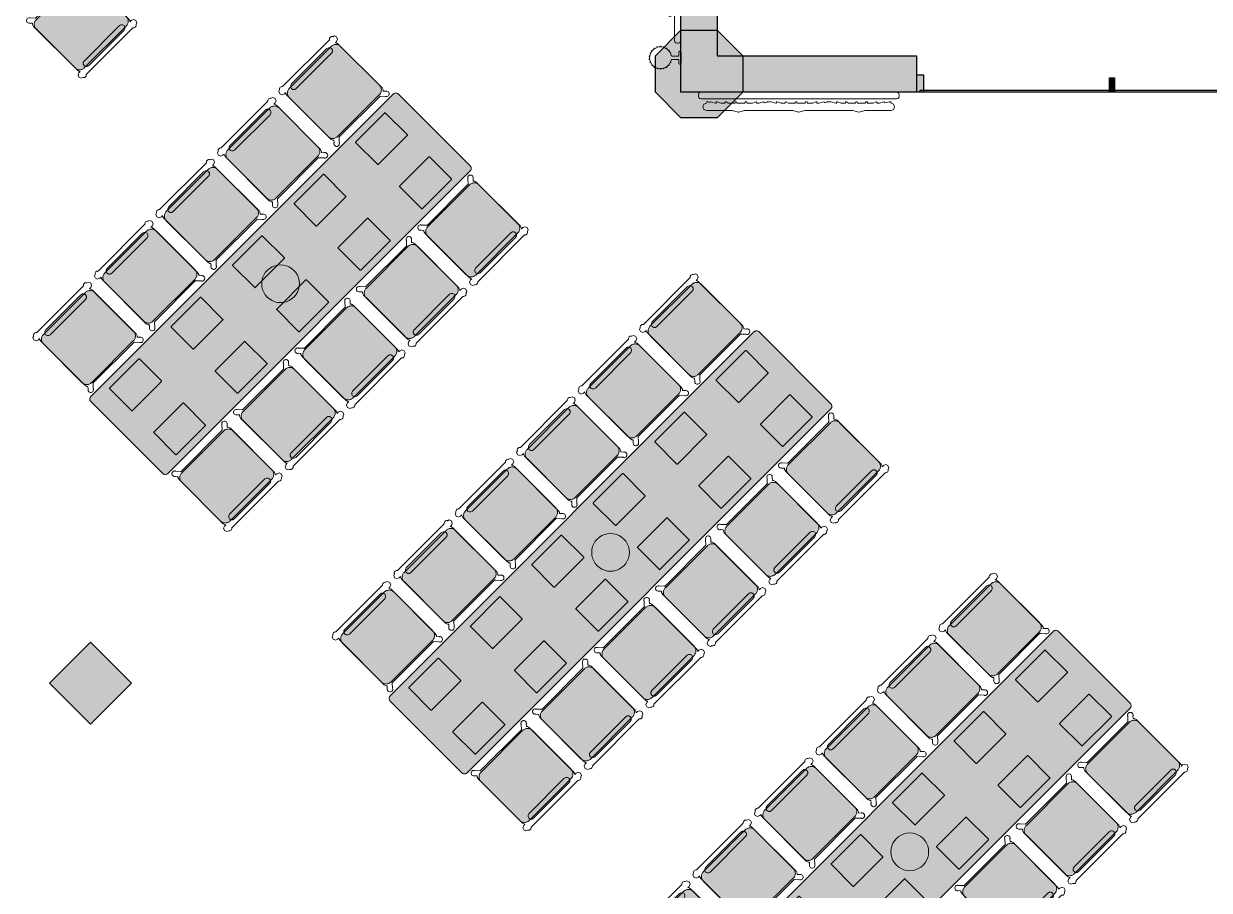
# Model space of a CAD drawing. Extents: x 2172.2 to 2210.6, y 415.3 to 458.1.
# Drawn here: x 2197.38 to 2205.56, y 431.29 to 437.26 of the extents above; entities that cross this region are included whole.
import ezdxf

# ---------------------------------------------------------------- set-up
doc = ezdxf.new("R2010")
doc.units = 0
for name, color, linetype, lineweight in [('AYAA_B2_CHAIRS', 7, 'CONTINUOUS', 18), ('AYAA_B2_COLUMNS', 8, 'CONTINUOUS', 30), ('AYAA_B2_FINE_DETAIL', 8, 'CONTINUOUS', 9), ('AYAA_B2_GLAZING', 4, 'CONTINUOUS', 13), ('AYAA_B2_TABLES', 7, 'CONTINUOUS', 18), ('AYAA_B2_WALL_DECOR', 32, 'CONTINUOUS', 13), ('AYAA_B2_WALL_LIGHTS', 32, 'CONTINUOUS', 13), ('AYAA_B2_WALLS', 7, 'CONTINUOUS', 30)]:
    doc.layers.add(name, color=color, linetype=linetype, lineweight=lineweight)

# ---------------------------------------------------------------- blocks, each defined once
blk = doc.blocks.new('AYAA_B2_ARCHITECTURE')
at = {"layer": 'AYAA_B2_COLUMNS', "true_color": 0xc2b092}
for points in [[(11.911421, 2.614322), (11.734645, 2.791097), (11.734677, 3.041131), (11.911421, 3.217871), (12.161419, 3.217871), (12.338195, 3.041095), (12.338195, 2.791097), (12.161419, 2.614322)], [(8.11926, -1.283904), (7.83642, -1.566743), (7.553612, -1.283869), (7.83642, -1.001064)]]:
    blk.add_hatch(color=256, dxfattribs=at).paths.add_polyline_path(points)
at = {"layer": 'AYAA_B2_WALLS', "true_color": 0xe4e1d8}
for points in [[(11.91142, 2.791096), (11.91142, 6.166096), (12.16142, 6.166096), (12.16142, 3.041096), (13.53642, 3.041096), (13.53642, 2.791096)], [(13.53842, 2.911096), (13.58442, 2.911096), (13.58442, 2.791096), (13.53842, 2.791096)], [(14.86942, 2.891096), (14.90342, 2.891096), (14.90342, 2.791096), (14.86942, 2.791096)]]:
    blk.add_hatch(color=256, dxfattribs=at).paths.add_polyline_path(points)
at = {"layer": 'AYAA_B2_COLUMNS', "linetype": 'CONTINUOUS', "lineweight": -2}
for points in [[(11.911421, 2.614322), (11.734645, 2.791097), (11.734677, 3.041131), (11.911421, 3.217871), (12.161419, 3.217871), (12.338195, 3.041095), (12.338195, 2.791097), (12.161419, 2.614322)], [(8.11926, -1.283904), (7.83642, -1.566743), (7.553612, -1.283869), (7.83642, -1.001064)]]:
    blk.add_lwpolyline(points, close=True, dxfattribs=at)
at = {"layer": 'AYAA_B2_GLAZING', "linetype": 'CONTINUOUS', "lineweight": -2}
blk.add_lwpolyline([(18.911421, 2.806096), (18.911421, 2.791096), (13.56142, 2.791096), (13.56142, 2.806096)], close=True, dxfattribs=at)
at = {"layer": 'AYAA_B2_WALLS', "linetype": 'CONTINUOUS', "lineweight": -2}
for points in [[(11.91142, 2.791096), (11.91142, 6.166096), (12.16142, 6.166096), (12.16142, 3.041096), (13.53642, 3.041096), (13.53642, 2.791096)], [(13.53842, 2.911096), (13.58442, 2.911096), (13.58442, 2.791096), (13.53842, 2.791096)], [(14.86942, 2.891096), (14.90342, 2.891096), (14.90342, 2.791096), (14.86942, 2.791096)]]:
    blk.add_lwpolyline(points, close=True, dxfattribs=at)
blk = doc.blocks.new('AYAA_B2_CHAIR_IVORY')
at = {"true_color": 0xeee6d3}
blk.add_hatch(color=256, dxfattribs=at).paths.add_polyline_path([(-0.247475, -0.204863), (-0.248872, -0.200013), (-0.249717, -0.195038), (-0.25, -0.19), (-0.25, 0.19), (-0.249717, 0.195038), (-0.248872, 0.200013), (-0.247475, 0.204863), (-0.245544, 0.209525), (-0.243103, 0.213941), (-0.240182, 0.218057), (-0.23682, 0.22182), (-0.233057, 0.225182), (-0.228941, 0.228103), (-0.224525, 0.230544), (-0.219863, 0.232475), (-0.215013, 0.233872), (-0.210038, 0.234717), (-0.205, 0.235), (0.205, 0.235), (0.210038, 0.234717), (0.215013, 0.233872), (0.219863, 0.232475), (0.224525, 0.230544), (0.228941, 0.228103), (0.233057, 0.225182), (0.23682, 0.22182), (0.240182, 0.218057), (0.243103, 0.213941), (0.245544, 0.209525), (0.247475, 0.204863), (0.248872, 0.200013), (0.249717, 0.195038), (0.25, 0.19), (0.25, -0.19), (0.249717, -0.195038), (0.248872, -0.200013), (0.247475, -0.204863), (0.245544, -0.209525), (0.243103, -0.213941), (0.240182, -0.218057), (0.23682, -0.22182), (0.233057, -0.225182), (0.228941, -0.228103), (0.224525, -0.230544), (0.219863, -0.232475), (0.215013, -0.233872), (0.210038, -0.234717), (0.205, -0.235), (-0.205, -0.235), (-0.210038, -0.234717), (-0.215013, -0.233872), (-0.219863, -0.232475), (-0.224525, -0.230544), (-0.228941, -0.228103), (-0.233057, -0.225182), (-0.23682, -0.22182), (-0.240182, -0.218057), (-0.243103, -0.213941), (-0.245544, -0.209525)])
at = {"color": 0, "linetype": 'CONTINUOUS', "lineweight": -2}
for points in [[(-0.255, -0.233), (-0.242972, -0.233), (-0.245992, -0.22998), (-0.25, -0.215), (-0.25, 0.215), (-0.245992, 0.22998), (-0.240149, 0.235823), (-0.252556, 0.249383), (-0.254118, 0.250179), (-0.258321, 0.254382), (-0.26102, 0.259679), (-0.26195, 0.26555), (-0.26102, 0.271421), (-0.258321, 0.276718), (-0.254118, 0.280921), (-0.248821, 0.28362), (-0.24295, 0.28455), (-0.237079, 0.28362), (-0.231782, 0.280921), (-0.227579, 0.276718), (-0.22608, 0.273776), (-0.20172, 0.24715), (-0.200943, 0.245), (0.200943, 0.245), (0.20172, 0.24715), (0.22608, 0.273776), (0.227579, 0.276718), (0.231782, 0.280921), (0.237079, 0.28362), (0.24295, 0.28455), (0.248821, 0.28362), (0.254118, 0.280921), (0.258321, 0.276718), (0.26102, 0.271421), (0.26195, 0.26555), (0.26102, 0.259679), (0.258321, 0.254382), (0.254118, 0.250179), (0.252556, 0.249383), (0.240149, 0.235823), (0.245992, 0.22998), (0.25, 0.215), (0.25, -0.215), (0.245992, -0.22998), (0.242972, -0.233), (0.255, -0.233), (0.270556, -0.239444), (0.277, -0.255), (0.270556, -0.270556), (0.259027, -0.275332), (0.258321, -0.276718), (0.254118, -0.280921), (0.248821, -0.28362), (0.24295, -0.28455), (0.237079, -0.28362), (0.231782, -0.280921), (0.227861, -0.277), (-0.227861, -0.277), (-0.231782, -0.280921), (-0.237079, -0.28362), (-0.24295, -0.28455), (-0.248821, -0.28362), (-0.254118, -0.280921), (-0.258321, -0.276718), (-0.259027, -0.275332), (-0.270556, -0.270556), (-0.277, -0.255), (-0.270556, -0.239444)], [(-0.247475, -0.204863), (-0.248872, -0.200013), (-0.249717, -0.195038), (-0.25, -0.19), (-0.25, 0.19), (-0.249717, 0.195038), (-0.248872, 0.200013), (-0.247475, 0.204863), (-0.245544, 0.209525), (-0.243103, 0.213941), (-0.240182, 0.218057), (-0.23682, 0.22182), (-0.233057, 0.225182), (-0.228941, 0.228103), (-0.224525, 0.230544), (-0.219863, 0.232475), (-0.215013, 0.233872), (-0.210038, 0.234717), (-0.205, 0.235), (0.205, 0.235), (0.210038, 0.234717), (0.215013, 0.233872), (0.219863, 0.232475), (0.224525, 0.230544), (0.228941, 0.228103), (0.233057, 0.225182), (0.23682, 0.22182), (0.240182, 0.218057), (0.243103, 0.213941), (0.245544, 0.209525), (0.247475, 0.204863), (0.248872, 0.200013), (0.249717, 0.195038), (0.25, 0.19), (0.25, -0.19), (0.249717, -0.195038), (0.248872, -0.200013), (0.247475, -0.204863), (0.245544, -0.209525), (0.243103, -0.213941), (0.240182, -0.218057), (0.23682, -0.22182), (0.233057, -0.225182), (0.228941, -0.228103), (0.224525, -0.230544), (0.219863, -0.232475), (0.215013, -0.233872), (0.210038, -0.234717), (0.205, -0.235), (-0.205, -0.235), (-0.210038, -0.234717), (-0.215013, -0.233872), (-0.219863, -0.232475), (-0.224525, -0.230544), (-0.228941, -0.228103), (-0.233057, -0.225182), (-0.23682, -0.22182), (-0.240182, -0.218057), (-0.243103, -0.213941), (-0.245544, -0.209525)], [(-0.183735, -0.203506), (-0.1725, -0.2005), (0.1725, -0.2005), (0.183735, -0.203506), (0.191994, -0.211765), (0.195, -0.223), (0.191994, -0.234235), (0.183735, -0.242494), (0.1725, -0.2455), (-0.1725, -0.2455), (-0.183735, -0.242494), (-0.191994, -0.234235), (-0.195, -0.223), (-0.191994, -0.211765)]]:
    blk.add_lwpolyline(points, close=True, dxfattribs=at)
blk = doc.blocks.new('AYAA_B2_DINING_5')
at = {"true_color": 0xefe8d6}
blk.add_hatch(color=256, dxfattribs=at).paths.add_polyline_path([(-1.5, -0.35), (-1.5, 0.35), (-1.499692, 0.353911), (-1.498776, 0.357725), (-1.497275, 0.36135), (-1.495225, 0.364695), (-1.492678, 0.367678), (-1.489695, 0.370225), (-1.48635, 0.372275), (-1.482725, 0.373776), (-1.478911, 0.374692), (-1.475, 0.375), (1.475, 0.375), (1.478911, 0.374692), (1.482725, 0.373776), (1.48635, 0.372275), (1.489695, 0.370225), (1.492678, 0.367678), (1.495225, 0.364695), (1.497275, 0.36135), (1.498776, 0.357725), (1.499692, 0.353911), (1.5, 0.35), (1.5, -0.35), (1.499692, -0.353911), (1.498776, -0.357725), (1.497275, -0.36135), (1.495225, -0.364695), (1.492678, -0.367678), (1.489695, -0.370225), (1.48635, -0.372275), (1.482725, -0.373776), (1.478911, -0.374692), (1.475, -0.375), (-1.475, -0.375), (-1.478911, -0.374692), (-1.482725, -0.373776), (-1.48635, -0.372275), (-1.489695, -0.370225), (-1.492678, -0.367678), (-1.495225, -0.364695), (-1.497275, -0.36135), (-1.498776, -0.357725), (-1.499692, -0.353911)])
at = {"color": 0, "linetype": 'CONTINUOUS', "lineweight": -2}
blk.add_lwpolyline([(-1.5, 0.35), (-1.499692, 0.353911), (-1.498776, 0.357725), (-1.497275, 0.36135), (-1.495225, 0.364695), (-1.492678, 0.367678), (-1.489695, 0.370225), (-1.48635, 0.372275), (-1.482725, 0.373776), (-1.478911, 0.374692), (-1.475, 0.375), (1.475, 0.375), (1.478911, 0.374692), (1.482725, 0.373776), (1.48635, 0.372275), (1.489695, 0.370225), (1.492678, 0.367678), (1.495225, 0.364695), (1.497275, 0.36135), (1.498776, 0.357725), (1.499692, 0.353911), (1.5, 0.35), (1.5, -0.35), (1.499692, -0.353911), (1.498776, -0.357725), (1.497275, -0.36135), (1.495225, -0.364695), (1.492678, -0.367678), (1.489695, -0.370225), (1.48635, -0.372275), (1.482725, -0.373776), (1.478911, -0.374692), (1.475, -0.375), (-1.475, -0.375), (-1.478911, -0.374692), (-1.482725, -0.373776), (-1.48635, -0.372275), (-1.489695, -0.370225), (-1.492678, -0.367678), (-1.495225, -0.364695), (-1.497275, -0.36135), (-1.498776, -0.357725), (-1.499692, -0.353911), (-1.5, -0.35)], close=True, dxfattribs=at)
at = {"layer": 'AYAA_B2_FINE_DETAIL', "linetype": 'CONTINUOUS', "lineweight": -2}
for points in [[(-1.057, 0.325), (-1.056001, 0.324733), (-1.055267, 0.323999), (-1.055, 0.323), (-1.055, 0.107), (-1.055267, 0.106001), (-1.056001, 0.105267), (-1.057, 0.105), (-1.343, 0.105), (-1.343999, 0.105267), (-1.344733, 0.106001), (-1.345, 0.107), (-1.345, 0.323), (-1.344733, 0.323999), (-1.343999, 0.324733), (-1.343, 0.325)], [(-0.745, 0.107), (-0.745, 0.323), (-0.744733, 0.323999), (-0.743999, 0.324733), (-0.743, 0.325), (-0.457, 0.325), (-0.456001, 0.324733), (-0.455267, 0.323999), (-0.455, 0.323), (-0.455, 0.107), (-0.455267, 0.106001), (-0.456001, 0.105267), (-0.457, 0.105), (-0.743, 0.105), (-0.743999, 0.105267), (-0.744733, 0.106001)], [(-0.145, 0.107), (-0.145, 0.323), (-0.144733, 0.323999), (-0.143999, 0.324733), (-0.143, 0.325), (0.143, 0.325), (0.143999, 0.324733), (0.144733, 0.323999), (0.145, 0.323), (0.145, 0.107), (0.144733, 0.106001), (0.143999, 0.105267), (0.143, 0.105), (-0.143, 0.105), (-0.143999, 0.105267), (-0.144733, 0.106001)], [(0.455267, 0.323999), (0.456001, 0.324733), (0.457, 0.325), (0.743, 0.325), (0.743999, 0.324733), (0.744733, 0.323999), (0.745, 0.323), (0.745, 0.107), (0.744733, 0.106001), (0.743999, 0.105267), (0.743, 0.105), (0.457, 0.105), (0.456001, 0.105267), (0.455267, 0.106001), (0.455, 0.107), (0.455, 0.323)], [(1.057, 0.325), (1.343, 0.325), (1.343999, 0.324733), (1.344733, 0.323999), (1.345, 0.323), (1.345, 0.107), (1.344733, 0.106001), (1.343999, 0.105267), (1.343, 0.105), (1.057, 0.105), (1.056001, 0.105267), (1.055267, 0.106001), (1.055, 0.107), (1.055, 0.323), (1.055267, 0.323999), (1.056001, 0.324733)], [(-0.123637, 0.040172), (-0.115831, 0.059019), (-0.105172, 0.076412), (-0.091924, 0.091924), (-0.076412, 0.105172), (-0.059019, 0.115831), (-0.040172, 0.123637), (-0.020336, 0.128399), (0, 0.13), (0.020336, 0.128399), (0.040172, 0.123637), (0.059019, 0.115831), (0.076412, 0.105172), (0.091924, 0.091924), (0.105172, 0.076412), (0.115831, 0.059019), (0.123637, 0.040172), (0.128399, 0.020336), (0.13, 0), (0.128399, -0.020336), (0.123637, -0.040172), (0.115831, -0.059019), (0.105172, -0.076412), (0.091924, -0.091924), (0.076412, -0.105172), (0.059019, -0.115831), (0.040172, -0.123637), (0.020336, -0.128399), (0, -0.13), (-0.020336, -0.128399), (-0.040172, -0.123637), (-0.059019, -0.115831), (-0.076412, -0.105172), (-0.091924, -0.091924), (-0.105172, -0.076412), (-0.115831, -0.059019), (-0.123637, -0.040172), (-0.128399, -0.020336), (-0.13, 0), (-0.128399, 0.020336)], [(-1.056001, -0.105267), (-1.055267, -0.106001), (-1.055, -0.107), (-1.055, -0.323), (-1.055267, -0.323999), (-1.056001, -0.324733), (-1.057, -0.325), (-1.343, -0.325), (-1.343999, -0.324733), (-1.344733, -0.323999), (-1.345, -0.323), (-1.345, -0.107), (-1.344733, -0.106001), (-1.343999, -0.105267), (-1.343, -0.105), (-1.057, -0.105)], [(-0.744733, -0.106001), (-0.743999, -0.105267), (-0.743, -0.105), (-0.457, -0.105), (-0.456001, -0.105267), (-0.455267, -0.106001), (-0.455, -0.107), (-0.455, -0.323), (-0.455267, -0.323999), (-0.456001, -0.324733), (-0.457, -0.325), (-0.743, -0.325), (-0.743999, -0.324733), (-0.744733, -0.323999), (-0.745, -0.323), (-0.745, -0.107)], [(-0.144733, -0.106001), (-0.143999, -0.105267), (-0.143, -0.105), (0.143, -0.105), (0.143999, -0.105267), (0.144733, -0.106001), (0.145, -0.107), (0.145, -0.323), (0.144733, -0.323999), (0.143999, -0.324733), (0.143, -0.325), (-0.143, -0.325), (-0.143999, -0.324733), (-0.144733, -0.323999), (-0.145, -0.323), (-0.145, -0.107)], [(0.457, -0.105), (0.743, -0.105), (0.743999, -0.105267), (0.744733, -0.106001), (0.745, -0.107), (0.745, -0.323), (0.744733, -0.323999), (0.743999, -0.324733), (0.743, -0.325), (0.457, -0.325), (0.456001, -0.324733), (0.455267, -0.323999), (0.455, -0.323), (0.455, -0.107), (0.455267, -0.106001), (0.456001, -0.105267)], [(1.055267, -0.106001), (1.056001, -0.105267), (1.057, -0.105), (1.343, -0.105), (1.343999, -0.105267), (1.344733, -0.106001), (1.345, -0.107), (1.345, -0.323), (1.344733, -0.323999), (1.343999, -0.324733), (1.343, -0.325), (1.057, -0.325), (1.056001, -0.324733), (1.055267, -0.323999), (1.055, -0.323), (1.055, -0.107)]]:
    blk.add_lwpolyline(points, close=True, dxfattribs=at)
blk = doc.blocks.new('AYAA_B2_DINING_6')
at = {"true_color": 0xefe8d6}
blk.add_hatch(color=256, dxfattribs=at).paths.add_polyline_path([(-1.8, -0.35), (-1.8, 0.35), (-1.799692, 0.353911), (-1.798776, 0.357725), (-1.797275, 0.36135), (-1.795225, 0.364695), (-1.792678, 0.367678), (-1.789695, 0.370225), (-1.78635, 0.372275), (-1.782725, 0.373776), (-1.778911, 0.374692), (-1.775, 0.375), (1.775, 0.375), (1.778911, 0.374692), (1.782725, 0.373776), (1.78635, 0.372275), (1.789695, 0.370225), (1.792678, 0.367678), (1.795225, 0.364695), (1.797275, 0.36135), (1.798776, 0.357725), (1.799692, 0.353911), (1.8, 0.35), (1.8, -0.35), (1.799692, -0.353911), (1.798776, -0.357725), (1.797275, -0.36135), (1.795225, -0.364695), (1.792678, -0.367678), (1.789695, -0.370225), (1.78635, -0.372275), (1.782725, -0.373776), (1.778911, -0.374692), (1.775, -0.375), (-1.775, -0.375), (-1.778911, -0.374692), (-1.782725, -0.373776), (-1.78635, -0.372275), (-1.789695, -0.370225), (-1.792678, -0.367678), (-1.795225, -0.364695), (-1.797275, -0.36135), (-1.798776, -0.357725), (-1.799692, -0.353911)])
at = {"color": 0, "linetype": 'CONTINUOUS', "lineweight": -2}
blk.add_lwpolyline([(-1.799692, 0.353911), (-1.798776, 0.357725), (-1.797275, 0.36135), (-1.795225, 0.364695), (-1.792678, 0.367678), (-1.789695, 0.370225), (-1.78635, 0.372275), (-1.782725, 0.373776), (-1.778911, 0.374692), (-1.775, 0.375), (1.775, 0.375), (1.778911, 0.374692), (1.782725, 0.373776), (1.78635, 0.372275), (1.789695, 0.370225), (1.792678, 0.367678), (1.795225, 0.364695), (1.797275, 0.36135), (1.798776, 0.357725), (1.799692, 0.353911), (1.8, 0.35), (1.8, -0.35), (1.799692, -0.353911), (1.798776, -0.357725), (1.797275, -0.36135), (1.795225, -0.364695), (1.792678, -0.367678), (1.789695, -0.370225), (1.78635, -0.372275), (1.782725, -0.373776), (1.778911, -0.374692), (1.775, -0.375), (-1.775, -0.375), (-1.778911, -0.374692), (-1.782725, -0.373776), (-1.78635, -0.372275), (-1.789695, -0.370225), (-1.792678, -0.367678), (-1.795225, -0.364695), (-1.797275, -0.36135), (-1.798776, -0.357725), (-1.799692, -0.353911), (-1.8, -0.35), (-1.8, 0.35)], close=True, dxfattribs=at)
at = {"layer": 'AYAA_B2_FINE_DETAIL', "linetype": 'CONTINUOUS', "lineweight": -2}
for points in [[(-1.644733, 0.323999), (-1.643999, 0.324733), (-1.643, 0.325), (-1.357, 0.325), (-1.356001, 0.324733), (-1.355267, 0.323999), (-1.355, 0.323), (-1.355, 0.107), (-1.355267, 0.106001), (-1.356001, 0.105267), (-1.357, 0.105), (-1.643, 0.105), (-1.643999, 0.105267), (-1.644733, 0.106001), (-1.645, 0.107), (-1.645, 0.323)], [(-1.043, 0.325), (-0.757, 0.325), (-0.756001, 0.324733), (-0.755267, 0.323999), (-0.755, 0.323), (-0.755, 0.107), (-0.755267, 0.106001), (-0.756001, 0.105267), (-0.757, 0.105), (-1.043, 0.105), (-1.043999, 0.105267), (-1.044733, 0.106001), (-1.045, 0.107), (-1.045, 0.323), (-1.044733, 0.323999), (-1.043999, 0.324733)], [(-0.443999, 0.324733), (-0.443, 0.325), (-0.157, 0.325), (-0.156001, 0.324733), (-0.155267, 0.323999), (-0.155, 0.323), (-0.155, 0.107), (-0.155267, 0.106001), (-0.156001, 0.105267), (-0.157, 0.105), (-0.443, 0.105), (-0.443999, 0.105267), (-0.444733, 0.106001), (-0.445, 0.107), (-0.445, 0.323), (-0.444733, 0.323999)], [(0.443999, 0.324733), (0.444733, 0.323999), (0.445, 0.323), (0.445, 0.107), (0.444733, 0.106001), (0.443999, 0.105267), (0.443, 0.105), (0.157, 0.105), (0.156001, 0.105267), (0.155267, 0.106001), (0.155, 0.107), (0.155, 0.323), (0.155267, 0.323999), (0.156001, 0.324733), (0.157, 0.325), (0.443, 0.325)], [(0.755267, 0.323999), (0.756001, 0.324733), (0.757, 0.325), (1.043, 0.325), (1.043999, 0.324733), (1.044733, 0.323999), (1.045, 0.323), (1.045, 0.107), (1.044733, 0.106001), (1.043999, 0.105267), (1.043, 0.105), (0.757, 0.105), (0.756001, 0.105267), (0.755267, 0.106001), (0.755, 0.107), (0.755, 0.323)], [(1.355267, 0.323999), (1.356001, 0.324733), (1.357, 0.325), (1.643, 0.325), (1.643999, 0.324733), (1.644733, 0.323999), (1.645, 0.323), (1.645, 0.107), (1.644733, 0.106001), (1.643999, 0.105267), (1.643, 0.105), (1.357, 0.105), (1.356001, 0.105267), (1.355267, 0.106001), (1.355, 0.107), (1.355, 0.323)], [(-0.123637, 0.040172), (-0.115831, 0.059019), (-0.105172, 0.076412), (-0.091924, 0.091924), (-0.076412, 0.105172), (-0.059019, 0.115831), (-0.040172, 0.123637), (-0.020336, 0.128399), (0, 0.13), (0.020336, 0.128399), (0.040172, 0.123637), (0.059019, 0.115831), (0.076412, 0.105172), (0.091924, 0.091924), (0.105172, 0.076412), (0.115831, 0.059019), (0.123637, 0.040172), (0.128399, 0.020336), (0.13, 0), (0.128399, -0.020336), (0.123637, -0.040172), (0.115831, -0.059019), (0.105172, -0.076412), (0.091924, -0.091924), (0.076412, -0.105172), (0.059019, -0.115831), (0.040172, -0.123637), (0.020336, -0.128399), (0, -0.13), (-0.020336, -0.128399), (-0.040172, -0.123637), (-0.059019, -0.115831), (-0.076412, -0.105172), (-0.091924, -0.091924), (-0.105172, -0.076412), (-0.115831, -0.059019), (-0.123637, -0.040172), (-0.128399, -0.020336), (-0.13, 0), (-0.128399, 0.020336)], [(-1.643, -0.105), (-1.357, -0.105), (-1.356001, -0.105267), (-1.355267, -0.106001), (-1.355, -0.107), (-1.355, -0.323), (-1.355267, -0.323999), (-1.356001, -0.324733), (-1.357, -0.325), (-1.643, -0.325), (-1.643999, -0.324733), (-1.644733, -0.323999), (-1.645, -0.323), (-1.645, -0.107), (-1.644733, -0.106001), (-1.643999, -0.105267)], [(-1.043999, -0.105267), (-1.043, -0.105), (-0.757, -0.105), (-0.756001, -0.105267), (-0.755267, -0.106001), (-0.755, -0.107), (-0.755, -0.323), (-0.755267, -0.323999), (-0.756001, -0.324733), (-0.757, -0.325), (-1.043, -0.325), (-1.043999, -0.324733), (-1.044733, -0.323999), (-1.045, -0.323), (-1.045, -0.107), (-1.044733, -0.106001)], [(-0.443, -0.105), (-0.157, -0.105), (-0.156001, -0.105267), (-0.155267, -0.106001), (-0.155, -0.107), (-0.155, -0.323), (-0.155267, -0.323999), (-0.156001, -0.324733), (-0.157, -0.325), (-0.443, -0.325), (-0.443999, -0.324733), (-0.444733, -0.323999), (-0.445, -0.323), (-0.445, -0.107), (-0.444733, -0.106001), (-0.443999, -0.105267)], [(0.155267, -0.323999), (0.155, -0.323), (0.155, -0.107), (0.155267, -0.106001), (0.156001, -0.105267), (0.157, -0.105), (0.443, -0.105), (0.443999, -0.105267), (0.444733, -0.106001), (0.445, -0.107), (0.445, -0.323), (0.444733, -0.323999), (0.443999, -0.324733), (0.443, -0.325), (0.157, -0.325), (0.156001, -0.324733)], [(1.043, -0.105), (1.043999, -0.105267), (1.044733, -0.106001), (1.045, -0.107), (1.045, -0.323), (1.044733, -0.323999), (1.043999, -0.324733), (1.043, -0.325), (0.757, -0.325), (0.756001, -0.324733), (0.755267, -0.323999), (0.755, -0.323), (0.755, -0.107), (0.755267, -0.106001), (0.756001, -0.105267), (0.757, -0.105)], [(1.356001, -0.105267), (1.357, -0.105), (1.643, -0.105), (1.643999, -0.105267), (1.644733, -0.106001), (1.645, -0.107), (1.645, -0.323), (1.644733, -0.323999), (1.643999, -0.324733), (1.643, -0.325), (1.357, -0.325), (1.356001, -0.324733), (1.355267, -0.323999), (1.355, -0.323), (1.355, -0.107), (1.355267, -0.106001)]]:
    blk.add_lwpolyline(points, close=True, dxfattribs=at)
blk = doc.blocks.new('AYAA_B2_UNIQUE_WALL_COMPOSITION_12')
at = {"color": 0, "linetype": 'CONTINUOUS', "lineweight": -2}
for points in [[(-1.332, 0.0005), (1.332, 0.0005), (1.340988, -0.001905), (1.347595, -0.008512), (1.35, -0.0175), (1.35, -0.0265), (1.347595, -0.035488), (1.340988, -0.042095), (1.332, -0.0445), (-1.332, -0.0445), (-1.340988, -0.042095), (-1.347595, -0.035488), (-1.35, -0.0265), (-1.35, -0.0175), (-1.347595, -0.008512), (-1.340988, -0.001905)], [(-1.160493, -0.062272), (-1.147963, -0.057), (1.147963, -0.057), (1.160493, -0.062272), (1.165683, -0.075), (1.160493, -0.087728), (1.147963, -0.093), (-1.147963, -0.093), (-1.160493, -0.087728), (-1.165683, -0.075)]]:
    blk.add_lwpolyline(points, close=True, dxfattribs=at)
blk = doc.blocks.new('AYAA_B2_SCONCE')
at = {"color": 0, "linetype": 'CONTINUOUS', "lineweight": -2}
blk.add_lwpolyline([(-0.066057, -0.178967), (-0.064423, -0.178291), (-0.064952, -0.1775), (-0.069291, -0.168701), (-0.071015, -0.163622), (-0.072921, -0.164412), (-0.075043, -0.163533), (-0.075921, -0.161412), (-0.075043, -0.15929), (-0.072921, -0.158412), (-0.072618, -0.158538), (-0.074358, -0.149789), (-0.074835, -0.142517), (-0.076, -0.143), (-0.078121, -0.142121), (-0.079, -0.14), (-0.078121, -0.137879), (-0.076, -0.137), (-0.074835, -0.137483), (-0.074358, -0.130211), (-0.072618, -0.121462), (-0.072921, -0.121588), (-0.075043, -0.12071), (-0.075921, -0.118588), (-0.075043, -0.116467), (-0.072921, -0.115588), (-0.071015, -0.116378), (-0.069291, -0.111299), (-0.064952, -0.1025), (-0.064423, -0.101709), (-0.066057, -0.101033), (-0.066935, -0.098911), (-0.066057, -0.09679), (-0.063935, -0.095911), (-0.061814, -0.09679), (-0.061555, -0.097416), (-0.059501, -0.094343), (-0.053033, -0.086967), (-0.050898, -0.085095), (-0.051891, -0.084684), (-0.052769, -0.082563), (-0.051891, -0.080442), (-0.049769, -0.079563), (-0.047648, -0.080442), (-0.0471, -0.081764), (-0.045657, -0.080499), (-0.0375, -0.075048), (-0.033493, -0.073072), (-0.033693, -0.072989), (-0.034572, -0.070868), (-0.033693, -0.068747), (-0.031572, -0.067868), (-0.02945, -0.068747), (-0.028646, -0.07069), (-0.019411, -0.067556), (-0.013177, -0.066316), (-0.013816, -0.064774), (-0.012937, -0.062652), (-0.012, -0.062264), (-0.012, -0.014), (-0.037, -0.014), (-0.040995, -0.012931), (-0.043931, -0.009995), (-0.045, -0.006), (-0.043931, -0.002005), (-0.040995, 0.000931), (-0.037, 0.002), (0.037, 0.002), (0.040995, 0.000931), (0.043931, -0.002005), (0.045, -0.006), (0.043931, -0.009995), (0.040995, -0.012931), (0.037, -0.014), (0.012, -0.014), (0.012, -0.062264), (0.012937, -0.062652), (0.013816, -0.064774), (0.013177, -0.066316), (0.019411, -0.067556), (0.028646, -0.07069), (0.02945, -0.068747), (0.031572, -0.067868), (0.033693, -0.068747), (0.034572, -0.070868), (0.033693, -0.072989), (0.033493, -0.073072), (0.0375, -0.075048), (0.045657, -0.080499), (0.0471, -0.081764), (0.047648, -0.080442), (0.049769, -0.079563), (0.051891, -0.080442), (0.052769, -0.082563), (0.051891, -0.084684), (0.050898, -0.085095), (0.053033, -0.086967), (0.059501, -0.094343), (0.061555, -0.097416), (0.061814, -0.09679), (0.063935, -0.095911), (0.066057, -0.09679), (0.066935, -0.098911), (0.066057, -0.101033), (0.064423, -0.101709), (0.064952, -0.1025), (0.069291, -0.111299), (0.071015, -0.116378), (0.072921, -0.115588), (0.075043, -0.116467), (0.075921, -0.118588), (0.075043, -0.12071), (0.072921, -0.121588), (0.072618, -0.121462), (0.074358, -0.130211), (0.074835, -0.137483), (0.076, -0.137), (0.078121, -0.137879), (0.079, -0.14), (0.078121, -0.142121), (0.076, -0.143), (0.074835, -0.142517), (0.074358, -0.149789), (0.072618, -0.158538), (0.072921, -0.158412), (0.075043, -0.15929), (0.075921, -0.161412), (0.075043, -0.163533), (0.072921, -0.164412), (0.071015, -0.163622), (0.069291, -0.168701), (0.064952, -0.1775), (0.064423, -0.178291), (0.066057, -0.178967), (0.066935, -0.181089), (0.066057, -0.18321), (0.063935, -0.184089), (0.061814, -0.18321), (0.061555, -0.182584), (0.059501, -0.185657), (0.053033, -0.193033), (0.050898, -0.194905), (0.051891, -0.195316), (0.052769, -0.197437), (0.051891, -0.199558), (0.049769, -0.200437), (0.047648, -0.199558), (0.0471, -0.198236), (0.045657, -0.199501), (0.0375, -0.204952), (0.033493, -0.206928), (0.033693, -0.207011), (0.034572, -0.209132), (0.033693, -0.211253), (0.031572, -0.212132), (0.02945, -0.211253), (0.028646, -0.20931), (0.019411, -0.212444), (0.013177, -0.213684), (0.013816, -0.215226), (0.012937, -0.217348), (0.010816, -0.218226), (0.008695, -0.217348), (0.007816, -0.215226), (0.008131, -0.214467), (0, -0.215), (-0.008131, -0.214467), (-0.007816, -0.215226), (-0.008695, -0.217348), (-0.010816, -0.218226), (-0.012937, -0.217348), (-0.013816, -0.215226), (-0.013177, -0.213684), (-0.019411, -0.212444), (-0.028646, -0.20931), (-0.02945, -0.211253), (-0.031572, -0.212132), (-0.033693, -0.211253), (-0.034572, -0.209132), (-0.033693, -0.207011), (-0.033493, -0.206928), (-0.0375, -0.204952), (-0.045657, -0.199501), (-0.0471, -0.198236), (-0.047648, -0.199558), (-0.049769, -0.200437), (-0.051891, -0.199558), (-0.052769, -0.197437), (-0.051891, -0.195316), (-0.050898, -0.194905), (-0.053033, -0.193033), (-0.059501, -0.185657), (-0.061555, -0.182584), (-0.061814, -0.18321), (-0.063935, -0.184089), (-0.066057, -0.18321), (-0.066935, -0.181089)], close=True, dxfattribs=at)
blk = doc.blocks.new('AYAA_B2_UNIQUE_WALL_COMPOSITION_13')
at = {"color": 0, "linetype": 'CONTINUOUS', "lineweight": -2}
for points in [[(-0.690095, -0.035488), (-0.6925, -0.0265), (-0.6925, -0.0175), (-0.690095, -0.008512), (-0.683488, -0.001905), (-0.6745, 0.0005), (0.6745, 0.0005), (0.683488, -0.001905), (0.690095, -0.008512), (0.6925, -0.0175), (0.6925, -0.0265), (0.690095, -0.035488), (0.683488, -0.042095), (0.6745, -0.0445), (-0.6745, -0.0445), (-0.683488, -0.042095)], [(-0.6371, -0.125), (-0.654778, -0.117678), (-0.6621, -0.1), (-0.654778, -0.082322), (-0.6371, -0.075), (-0.635744, -0.075), (-0.635851, -0.073913), (-0.634997, -0.069748), (-0.633605, -0.06573), (-0.632489, -0.064214), (-0.613066, -0.069546), (-0.613026, -0.069189), (-0.611006, -0.065372), (-0.608626, -0.064266), (-0.57376, -0.075), (-0.568258, -0.075), (-0.569958, -0.072821), (-0.569542, -0.068418), (-0.566808, -0.064942), (-0.563358, -0.064429), (-0.536916, -0.075), (-0.507832, -0.075), (-0.509997, -0.071422), (-0.508914, -0.067036), (-0.505254, -0.064386), (-0.501162, -0.065025), (-0.486363, -0.075), (-0.438548, -0.075), (-0.439539, -0.07175), (-0.439048, -0.067334), (-0.435483, -0.064479), (-0.430932, -0.064859), (-0.428061, -0.06825), (-0.426002, -0.075), (-0.373732, -0.075), (-0.365545, -0.06597), (-0.361577, -0.064209), (-0.357329, -0.065841), (-0.355291, -0.069909), (-0.356655, -0.07403), (-0.357534, -0.075), (-0.31792, -0.075), (-0.296958, -0.064623), (-0.293106, -0.064677), (-0.289951, -0.067849), (-0.289342, -0.072281), (-0.291355, -0.075), (-0.273687, -0.075), (-0.242574, -0.064325), (-0.239624, -0.065171), (-0.237262, -0.068846), (-0.23692, -0.072638), (-0.21869, -0.067419), (-0.218105, -0.06573), (-0.216989, -0.064214), (-0.212142, -0.065544), (-0.207558, -0.064232), (-0.205796, -0.065555), (-0.205235, -0.066853), (-0.195468, -0.064209), (-0.195193, -0.065226), (-0.193126, -0.064266), (-0.15826, -0.075), (-0.152758, -0.075), (-0.154458, -0.072821), (-0.154042, -0.068418), (-0.151308, -0.064942), (-0.147858, -0.064429), (-0.121416, -0.075), (-0.092332, -0.075), (-0.094497, -0.071422), (-0.093414, -0.067036), (-0.089754, -0.064386), (-0.085662, -0.065025), (-0.070863, -0.075), (-0.023048, -0.075), (-0.024039, -0.07175), (-0.023548, -0.067334), (-0.019983, -0.064479), (-0.015432, -0.064859), (-0.012561, -0.06825), (-0.010502, -0.075), (0.041768, -0.075), (0.049955, -0.06597), (0.053923, -0.064209), (0.058171, -0.065841), (0.060209, -0.069909), (0.058845, -0.07403), (0.057966, -0.075), (0.09758, -0.075), (0.118542, -0.064623), (0.122394, -0.064677), (0.125549, -0.067849), (0.126158, -0.072281), (0.124145, -0.075), (0.141813, -0.075), (0.172926, -0.064325), (0.175876, -0.065171), (0.178238, -0.068846), (0.17858, -0.072638), (0.19681, -0.067419), (0.197395, -0.06573), (0.198511, -0.064214), (0.203358, -0.065544), (0.207942, -0.064232), (0.209704, -0.065555), (0.210265, -0.066853), (0.220032, -0.064209), (0.220307, -0.065226), (0.222374, -0.064266), (0.25724, -0.075), (0.262742, -0.075), (0.261042, -0.072821), (0.261458, -0.068418), (0.264192, -0.064942), (0.267642, -0.064429), (0.294084, -0.075), (0.323168, -0.075), (0.321003, -0.071422), (0.322086, -0.067036), (0.325746, -0.064386), (0.329838, -0.065025), (0.344637, -0.075), (0.392452, -0.075), (0.391461, -0.07175), (0.391952, -0.067334), (0.395517, -0.064479), (0.400068, -0.064859), (0.402939, -0.06825), (0.404998, -0.075), (0.457268, -0.075), (0.465455, -0.06597), (0.469423, -0.064209), (0.473671, -0.065841), (0.475709, -0.069909), (0.474345, -0.07403), (0.473466, -0.075), (0.51308, -0.075), (0.534042, -0.064623), (0.537894, -0.064677), (0.541049, -0.067849), (0.541658, -0.072281), (0.539645, -0.075), (0.557313, -0.075), (0.588426, -0.064325), (0.591376, -0.065171), (0.593738, -0.068846), (0.59408, -0.072638), (0.623442, -0.064232), (0.625204, -0.065555), (0.625765, -0.066853), (0.635532, -0.064209), (0.638625, -0.075632), (0.654761, -0.082322), (0.662076, -0.1), (0.654761, -0.117678), (0.6371, -0.125), (0.456923, -0.125), (0.417068, -0.135791), (0.417039, -0.135684), (0.416777, -0.135487), (0.415977, -0.135791), (0.415022, -0.135424), (0.414651, -0.135366), (0.414062, -0.135582), (0.413912, -0.135786), (0.374619, -0.125), (0.041423, -0.125), (0.001568, -0.135791), (0.001539, -0.135684), (0.001277, -0.135487), (0.000477, -0.135791), (-0.000478, -0.135424), (-0.000849, -0.135366), (-0.001438, -0.135582), (-0.001588, -0.135786), (-0.040881, -0.125), (-0.374077, -0.125), (-0.413932, -0.135791), (-0.413961, -0.135684), (-0.414223, -0.135487), (-0.415023, -0.135791), (-0.415978, -0.135424), (-0.416349, -0.135366), (-0.416938, -0.135582), (-0.417088, -0.135786), (-0.456381, -0.125)]]:
    blk.add_lwpolyline(points, close=True, dxfattribs=at)

msp = doc.modelspace()

# ---------------------------------------------------------------- block references
at = {"layer": 'AYAA_B2_CHAIRS', "linetype": 'CONTINUOUS'}
for p, xscale, yscale, rotation in [((2197.7732, 437.2699), 0.999999898592032, -0.9999998985920319, -135), ((2199.5198, 436.7961), 0.9999999407388813, -0.9999999407388812, 44.999997585163314), ((2199.0955, 436.3718), 0.9999999407388813, -0.9999999407388812, 44.999997585163314), ((2198.6712, 435.9476), 0.9999999407388813, -0.9999999407388812, 44.999997585163314), ((2200.4744, 435.8415), 0.999999898592032, -0.9999998985920319, -135), ((2198.247, 435.5233), 0.9999999407388813, -0.9999999407388812, 44.999997585163314), ((2200.0501, 435.4172), 0.999999898592032, -0.9999998985920319, -135), ((2202.0088, 435.1556), 0.9999999407388813, -0.9999999407388812, 44.999997585163314), ((2197.8227, 435.099), 0.9999999407388813, -0.9999999407388812, 44.999997585163314), ((2199.6258, 434.993), 0.999999898592032, -0.9999998985920319, -135), ((2201.5845, 434.7314), 0.9999999407388813, -0.9999999407388812, 44.999997585163314), ((2199.2016, 434.5687), 0.999999898592032, -0.9999998985920319, -135), ((2201.1603, 434.3071), 0.9999999407388813, -0.9999999407388812, 44.999997585163314), ((2202.9634, 434.201), 0.999999898592032, -0.9999998985920319, -135), ((2198.7773, 434.1445), 0.999999898592032, -0.9999998985920319, -135), ((2200.736, 433.8828), 0.9999999407388813, -0.9999999407388812, 44.999997585163314), ((2202.5391, 433.7768), 0.999999898592032, -0.9999998985920319, -135), ((2200.3117, 433.4586), 0.9999999407388813, -0.9999999407388812, 44.999997585163314), ((2202.1148, 433.3525), 0.999999898592032, -0.9999998985920319, -135), ((2199.8875, 433.0343), 0.9999999407388813, -0.9999999407388812, 44.999997585163314), ((2204.0735, 433.0909), 0.9999999407388813, -0.9999999407388812, 44.999997585163314), ((2201.6906, 432.9282), 0.999999898592032, -0.9999998985920319, -135), ((2203.6493, 432.6666), 0.9999999407388813, -0.9999999407388812, 44.999997585163314), ((2201.2663, 432.504), 0.999999898592032, -0.9999998985920319, -135), ((2203.225, 432.2423), 0.9999999407388813, -0.9999999407388812, 44.999997585163314), ((2205.0281, 432.1363), 0.999999898592032, -0.9999998985920319, -135), ((2200.8421, 432.0797), 0.999999898592032, -0.9999998985920319, -135), ((2202.8007, 431.8181), 0.9999999407388813, -0.9999999407388812, 44.999997585163314), ((2204.6039, 431.712), 0.999999898592032, -0.9999998985920319, -135), ((2202.3765, 431.3938), 0.9999999407388813, -0.9999999407388812, 44.999997585163314), ((2204.1796, 431.2877), 0.999999898592032, -0.9999998985920319, -135), ((2201.9522, 430.9695), 0.9999999407388813, -0.9999999407388812, 44.999997585163314)]:
    msp.add_blockref('AYAA_B2_CHAIR_IVORY', p, dxfattribs=dict(at, xscale=xscale, yscale=yscale, rotation=rotation))
at = {"layer": 'AYAA_B2_TABLES', "linetype": 'CONTINUOUS', "xscale": 0.9999999407388813, "yscale": -0.9999999407388812, "rotation": 44.999997585163314}
for name, p in [('AYAA_B2_DINING_5', (2199.1485, 435.4703)), ('AYAA_B2_DINING_6', (2201.4254, 433.6177)), ('AYAA_B2_DINING_6', (2203.4902, 431.5529))]:
    msp.add_blockref(name, p, dxfattribs=at)
at = {"layer": 'AYAA_B2_WALL_DECOR', "linetype": 'CONTINUOUS', "rotation": -90.00000250447806}
msp.add_blockref('AYAA_B2_UNIQUE_WALL_COMPOSITION_12', (2201.9104, 438.4786), dxfattribs=at)
at = {"layer": 'AYAA_B2_WALL_DECOR', "linetype": 'CONTINUOUS'}
msp.add_blockref('AYAA_B2_UNIQUE_WALL_COMPOSITION_13', (2202.7239, 436.7901), dxfattribs=at)
at = {"layer": 'AYAA_B2_WALL_LIGHTS', "linetype": 'CONTINUOUS', "rotation": -90.00000250447806}
msp.add_blockref('AYAA_B2_SCONCE', (2201.9104, 437.0286), dxfattribs=at)
at = {"layer": 'AYAA_B2_WALLS'}
msp.add_blockref('AYAA_B2_ARCHITECTURE', (2190, 434), dxfattribs=at)

doc.saveas('drawing.dxf')
